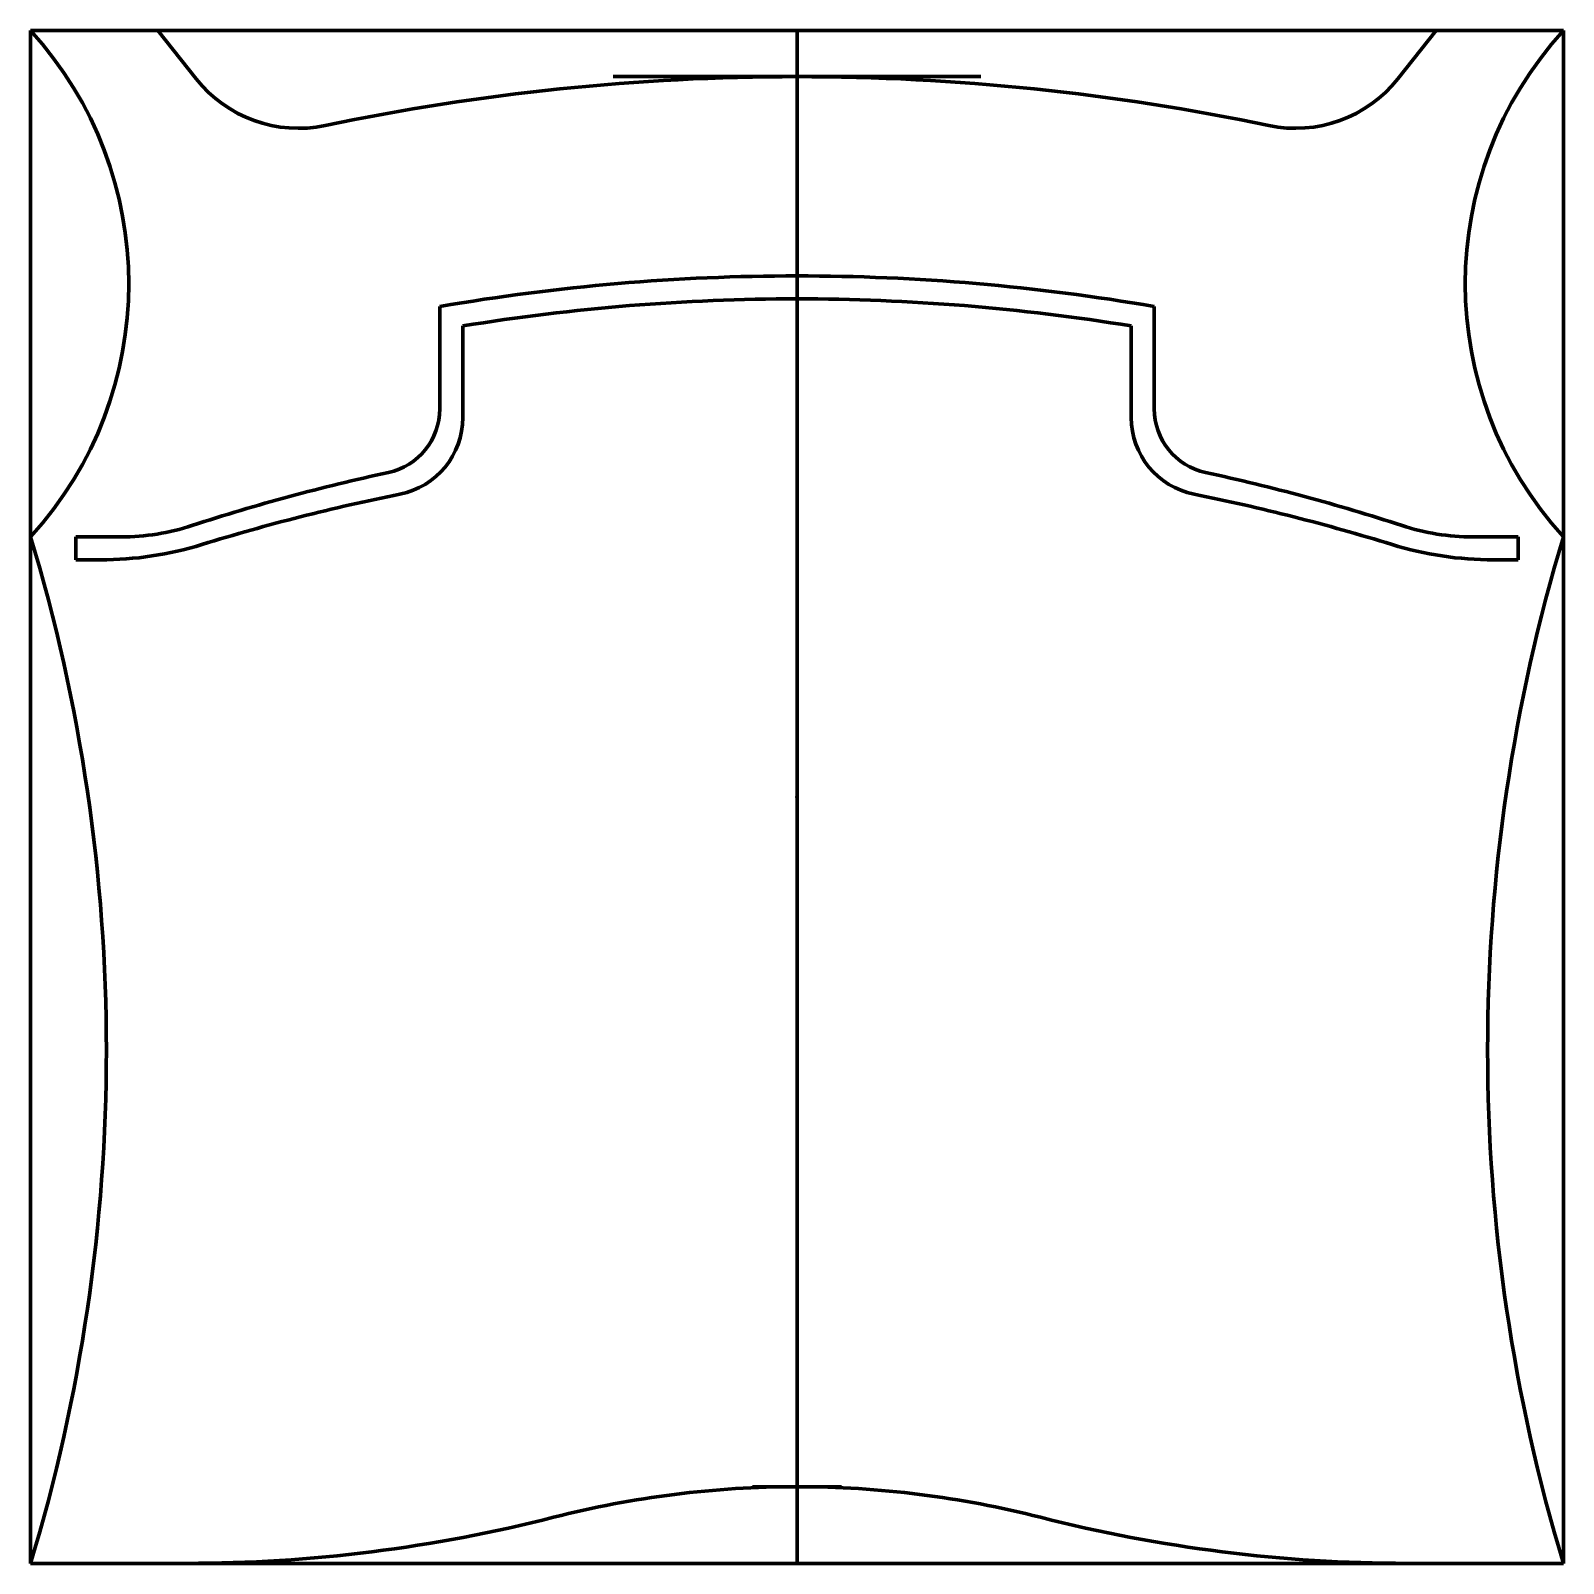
# Model space of a CAD drawing. Header units: millimetres. Extents: x -50 to 50, y -50 to 50.
import ezdxf
from ezdxf.lldxf.tags import DXFTag

# ---------------------------------------------------------------- set-up
doc = ezdxf.new("R2010")
doc.units = ezdxf.units.MM
doc.layers.add('1', color=7, linetype='Continuous', true_color=0xffffff)
doc.layers.add('61', color=7, linetype='Continuous', true_color=0xffffff)
tags = doc.linetypes.add('PHANTOM', pattern=[50.5, 18, -6.5, 6.5, -6.5, 6.5, -6.5]).pattern_tags.tags
tags[14:15] = [DXFTag(74, 4), DXFTag(75, 0), DXFTag(340, '0'), DXFTag(46, 0.0), DXFTag(50, 0.0), DXFTag(44, 0.0), DXFTag(45, 0.0)]
tags[12:13] = [DXFTag(74, 4), DXFTag(75, 0), DXFTag(340, '0'), DXFTag(46, 0.0), DXFTag(50, 0.0), DXFTag(44, 0.0), DXFTag(45, 0.0)]
tags[10:11] = [DXFTag(74, 4), DXFTag(75, 0), DXFTag(340, '0'), DXFTag(46, 0.0), DXFTag(50, 0.0), DXFTag(44, 0.0), DXFTag(45, 0.0)]
tags[8:9] = [DXFTag(74, 4), DXFTag(75, 0), DXFTag(340, '0'), DXFTag(46, 0.0), DXFTag(50, 0.0), DXFTag(44, 0.0), DXFTag(45, 0.0)]
tags[6:7] = [DXFTag(74, 4), DXFTag(75, 0), DXFTag(340, '0'), DXFTag(46, 0.0), DXFTag(50, 0.0), DXFTag(44, 0.0), DXFTag(45, 0.0)]
tags[4:5] = [DXFTag(74, 4), DXFTag(75, 0), DXFTag(340, '0'), DXFTag(46, 0.0), DXFTag(50, 0.0), DXFTag(44, 0.0), DXFTag(45, 0.0)]

msp = doc.modelspace()

# ---------------------------------------------------------------- linework, layer by layer
at = {"layer": '1', "color": 163, "linetype": 'PHANTOM', "lineweight": 70}
for p, q in [((-50, 50), (50, 50)), ((-50, -50), (-50, 50)), ((0, 50), (0, -50)), ((50, 50), (50, -50)), ((0, 47), (-12, 47)), ((0, 47), (12, 47)), ((0, -45), (-2.900738, -45)), ((0, -45), (2.900738, -45)), ((50, -50), (-50, -50))]:
    msp.add_line(p, q, dxfattribs=at)
at = {"layer": '1', "color": 163, "linetype": 'Continuous', "lineweight": 70}
for p, q in [((-41.699769, 50), (-50, 50)), ((-41.699769, 50), (-39.19553, 46.848065)), ((41.699769, 50), (39.19553, 46.848065)), ((41.699769, 50), (50, 50)), ((-23.305617, 32.003141), (-23.305617, 25.323137)), ((23.305617, 32.003141), (23.305617, 25.323137)), ((-21.805617, 30.733934), (-21.805617, 24.760403)), ((21.805617, 30.733934), (21.805617, 24.760403)), ((-44.09294, 16.973411), (-47.04647, 16.973411)), ((-47.04647, 16.973411), (-47.04647, 15.473411)), ((44.09294, 16.973411), (47.04647, 16.973411)), ((47.04647, 16.973411), (47.04647, 15.473411)), ((-47.04647, 15.473411), (-45.443178, 15.473411)), ((47.04647, 15.473411), (45.443178, 15.473411)), ((-50, -50), (-39.80316, -50)), ((50, -50), (39.80316, -50))]:
    msp.add_line(p, q, dxfattribs=at)
for centre, radius, start, end in [((-68.100165, 33.486705), 24.50112, 317.624913, 42.375087), ((-32.523808, 52.148805), 8.521133, 218.467441, 281.839461), ((0, -103), 150, 90, 101.839461), ((0, -103), 137, 90, 99.794447), ((0, -103), 135.5, 90, 99.26071), ((-27.553577, 25.323137), 4.24796, 282.11856, 0), ((-26.909133, 24.760403), 5.103516, 281.357861, 0), ((0, -103), 127, 102.11856, 108.108882), ((0, -109.202449), 131.535231, 101.357861, 107.167301), ((-44.09294, 31.831733), 14.858322, 270, 288.108882), ((-161.061427, -16.513295), 116, 343.221144, 16.778856), ((-45.443178, 37.897875), 22.424464, 270, 287.167301), ((0, -109.202449), 64.202449, 90, 104.319774), ((-39.80316, 46.726708), 96.726708, 270, 284.319774)]:
    msp.add_arc(centre, radius, start, end, dxfattribs=at)
at = {"layer": '1', "color": 163, "linetype": 'Continuous', "lineweight": 70, "extrusion": (0, 0, -1)}
for centre, radius, start, end in [((-68.100165, 33.486705), 24.50112, 317.624913, 42.375087), ((0, -103), 150, 90, 101.839461), ((-32.523808, 52.148805), 8.521133, 218.467441, 281.839461), ((0, -103), 137, 90, 99.794447), ((0, -103), 135.5, 90, 99.26071), ((-27.553577, 25.323137), 4.24796, 282.11856, 0), ((-26.909133, 24.760403), 5.103516, 281.357861, 360), ((0, -103), 127, 102.11856, 108.108882), ((0, -109.202449), 131.535231, 101.357861, 107.167301), ((-44.09294, 31.831733), 14.858322, 270, 288.108882), ((-45.443178, 37.897875), 22.424464, 270, 287.167301), ((-161.061427, -16.513295), 116, 343.221144, 16.778856), ((0, -109.202449), 64.202449, 90, 104.319774), ((-39.80316, 46.726708), 96.726708, 270, 284.319774)]:
    msp.add_arc(centre, radius, start, end, dxfattribs=at)
at = {"layer": '61', "color": 23, "linetype": 'Continuous', "lineweight": 70}
msp.add_point((0, 0), dxfattribs=at)

doc.saveas('drawing.dxf')
